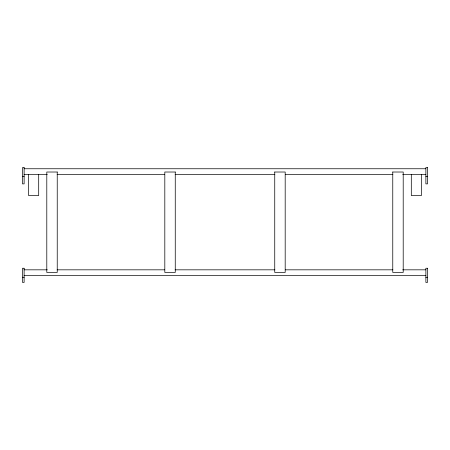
<?xml version="1.0" encoding="UTF-8"?>
<svg xmlns="http://www.w3.org/2000/svg" width="450" height="450" viewBox="0 0 450 450"><rect width="100%" height="100%" fill="white"/><g stroke="black" fill="none" stroke-linecap="round" stroke-linejoin="round"><path stroke-width="0.67" d="M24.12 168.756L425.88 168.756M24.12 174.487L47.301 174.487M57.133 174.487L164.593 174.487M175.129 174.487L274.871 174.487M285.407 174.487L392.867 174.487M402.699 174.487L425.88 174.487M22.5 176.445L24.12 176.445M425.88 176.445L427.5 176.445M24.12 269.826L47.301 269.826M57.133 269.826L164.593 269.826M175.129 269.826L274.871 269.826M285.407 269.826L392.867 269.826M402.699 269.826L425.88 269.826M24.12 275.552L425.88 275.552M22.5 277.296L24.12 277.296M425.88 277.296L427.5 277.296M421.425 174.487L421.425 195.542L411.306 195.542L411.306 174.487M38.694 174.487L38.694 195.542L28.575 195.542L28.575 174.487M274.742 172.018L274.742 272.424L285.188 272.424L285.188 172.018L274.742 172.018M392.766 172.018L392.766 272.424L403.206 272.424L403.206 172.018L392.766 172.018M24.12 167.586L22.5 167.586L22.5 183.887L24.12 183.887L24.12 167.586M427.5 167.586L425.88 167.586L425.88 183.887L427.5 183.881L427.5 167.586M57.234 172.018L46.794 172.018L46.794 272.424L57.234 272.424L57.234 172.018M175.258 172.018L164.812 172.018L164.812 272.424L175.258 272.424L175.258 172.018M24.12 268.245L22.5 268.245L22.5 282.414L24.12 282.414L24.12 268.245M427.5 268.245L425.88 268.245L425.88 282.414L427.5 282.414L427.5 268.245"/></g></svg>
